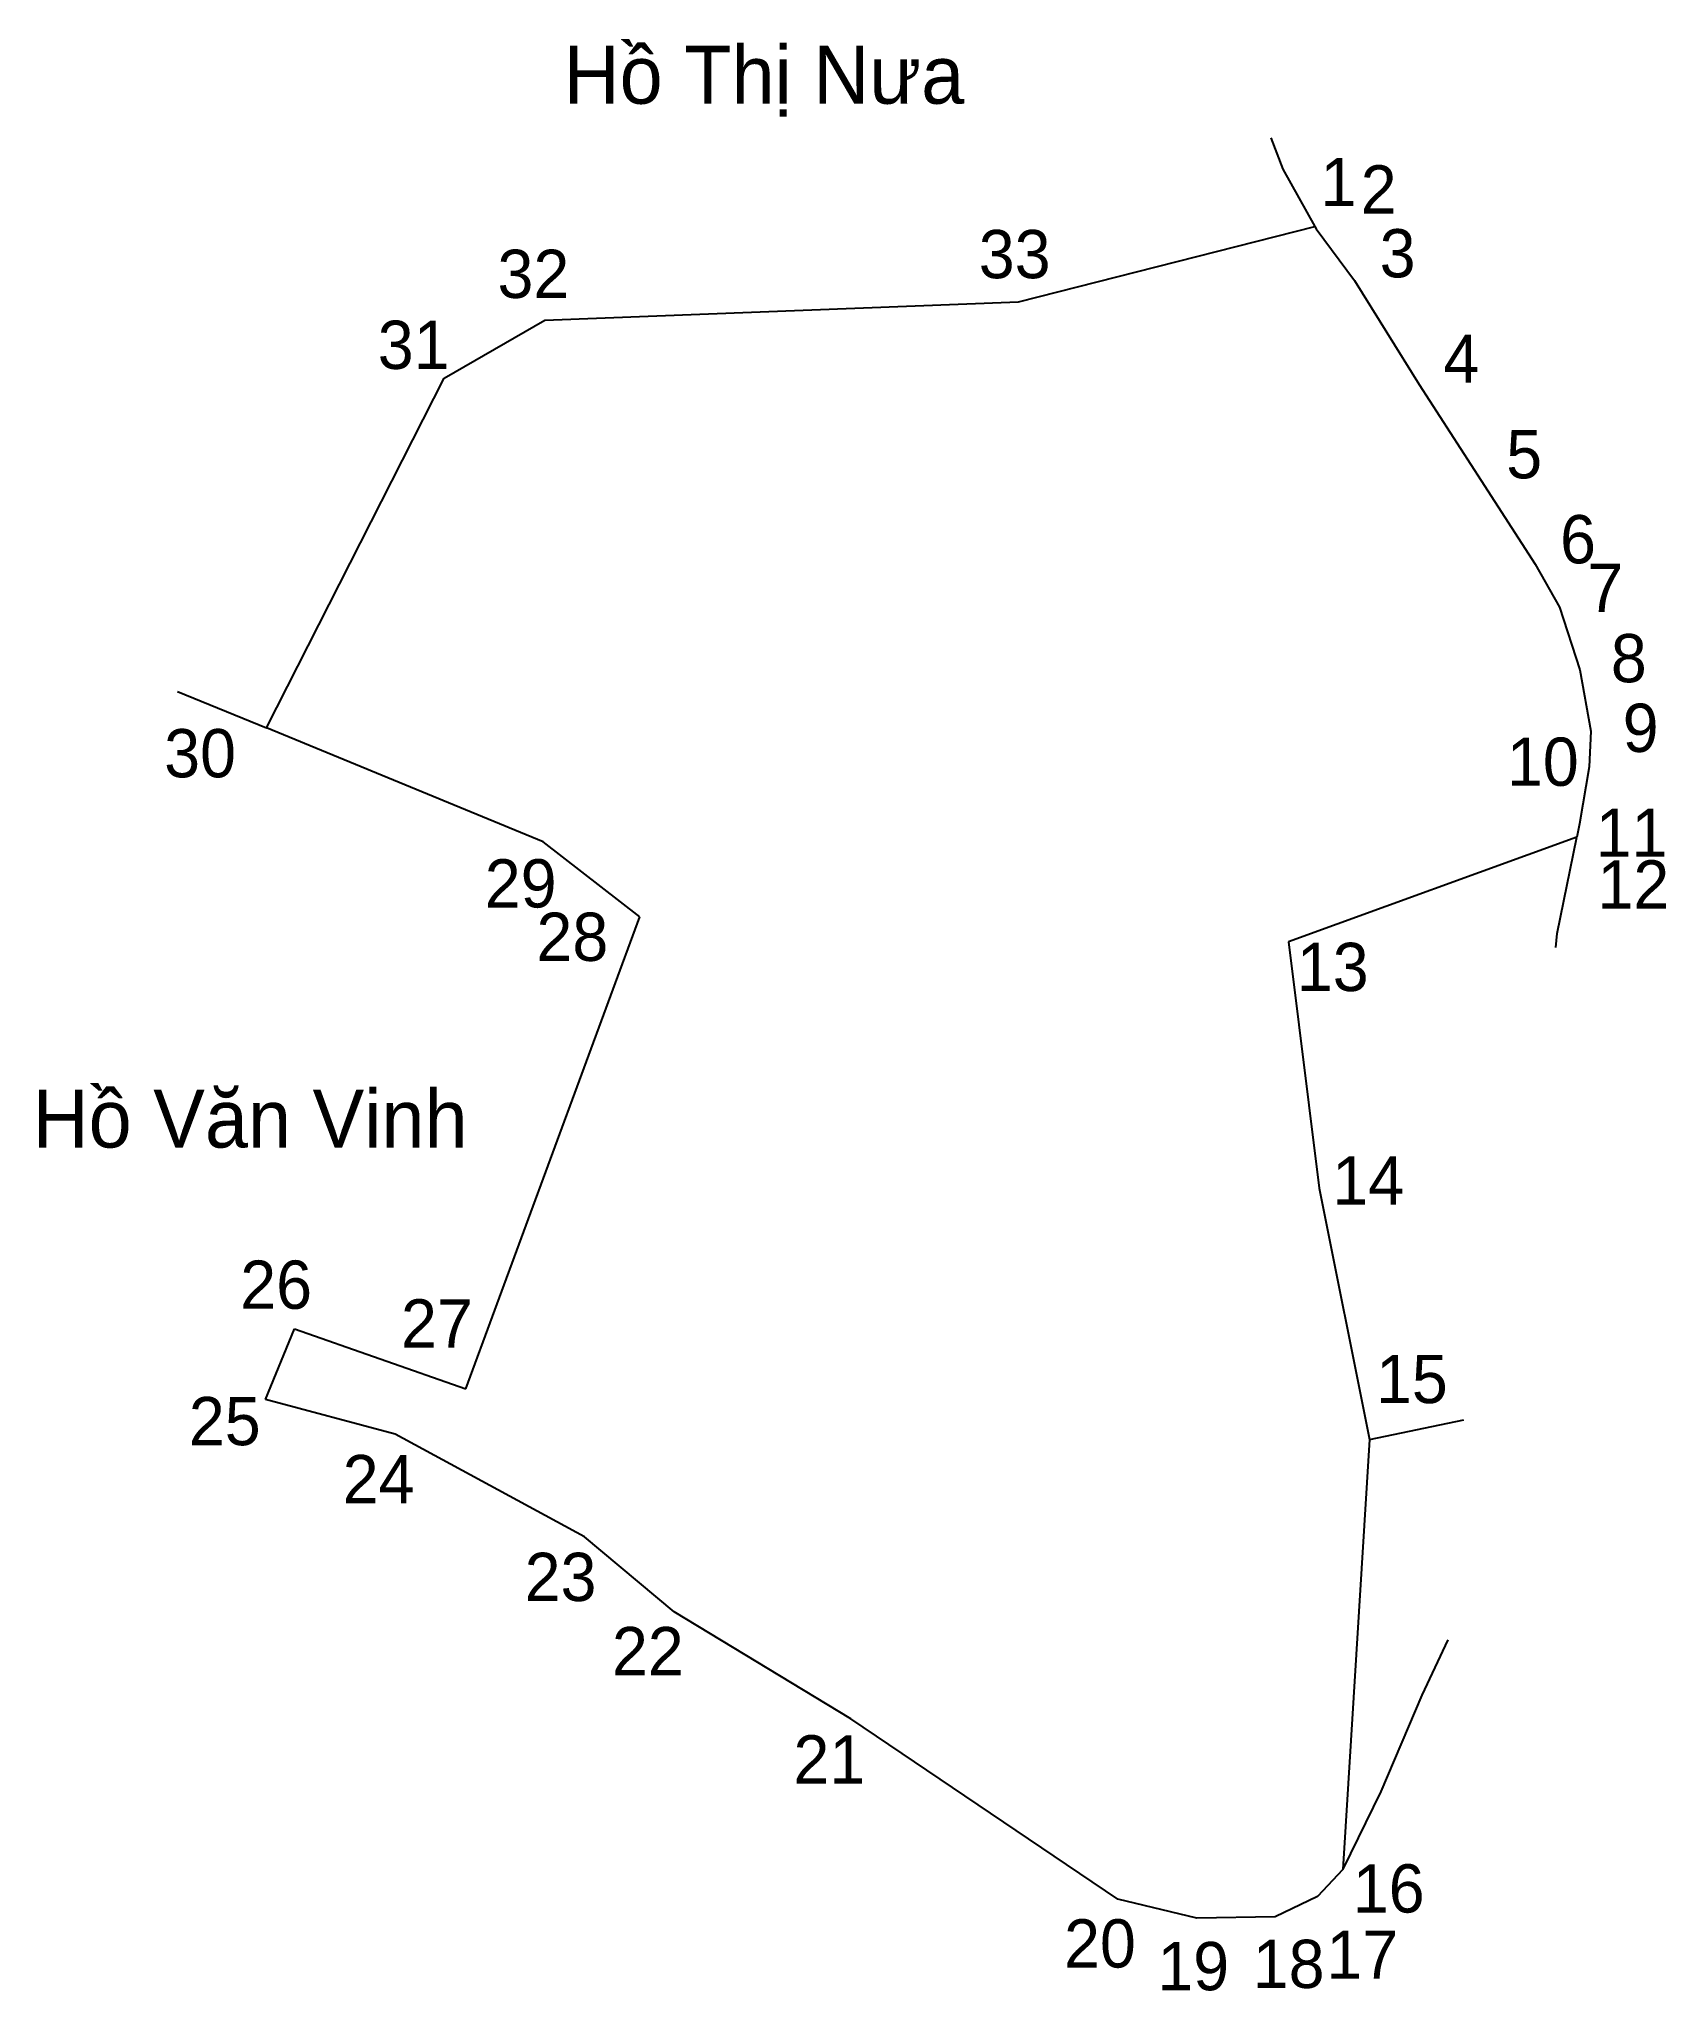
# Model space of a CAD drawing. Extents: x 547428 to 547652, y 1821023 to 1821292.
import ezdxf

# ---------------------------------------------------------------- set-up
doc = ezdxf.new("R2010")
doc.units = 0
for name, color, linetype in [('CanhThua', 7, 'Continuous'), ('RauThua', 7, 'Continuous'), ('SoHieuDinhThua', 7, 'Continuous'), ('TenChuLanCan', 7, 'Continuous')]:
    doc.layers.add(name, color=color, linetype=linetype)

msp = doc.modelspace()

# ---------------------------------------------------------------- linework, layer by layer
at = {"layer": 'CanhThua'}
for p, q in [((547562.67, 1821255.99), (547603.53, 1821266.4)), ((547603.53, 1821266.4), (547603.72, 1821266.04)), ((547603.72, 1821266.04), (547609, 1821258.95)), ((547609, 1821258.95), (547617.9, 1821244.61)), ((547497.43, 1821253.46), (547562.67, 1821255.99)), ((547483.53, 1821245.49), (547497.43, 1821253.46)), ((547459.05, 1821197.27), (547483.53, 1821245.49)), ((547617.9, 1821244.61), (547626.43, 1821231.39)), ((547626.43, 1821231.39), (547633.88, 1821219.85)), ((547633.88, 1821219.85), (547637.21, 1821213.92)), ((547637.21, 1821213.92), (547640.03, 1821205.27)), ((547640.03, 1821205.27), (547641.56, 1821196.84)), ((547497.19, 1821181.6), (547459.05, 1821197.27)), ((547641.56, 1821196.84), (547641.34, 1821191.92)), ((547641.34, 1821191.92), (547639.99, 1821184.08)), ((547639.99, 1821184.08), (547639.61, 1821182.22)), ((547510.48, 1821171.23), (547497.19, 1821181.6)), ((547639.61, 1821182.22), (547599.87, 1821167.82)), ((547486.54, 1821106.19), (547510.48, 1821171.23)), ((547599.87, 1821167.82), (547604.1, 1821133.86)), ((547604.1, 1821133.86), (547611.03, 1821099.24)), ((547458.91, 1821104.72), (547462.9, 1821114.49)), ((547462.9, 1821114.49), (547486.54, 1821106.19)), ((547476.77, 1821099.94), (547458.91, 1821104.72)), ((547502.87, 1821085.79), (547476.77, 1821099.94)), ((547611.03, 1821099.24), (547607.36, 1821039.98)), ((547515.23, 1821075.47), (547502.87, 1821085.79)), ((547539.57, 1821060.74), (547515.23, 1821075.47)), ((547576.38, 1821035.86), (547539.57, 1821060.74)), ((547607.36, 1821039.98), (547603.89, 1821036.25)), ((547587.24, 1821033.25), (547576.38, 1821035.86)), ((547603.89, 1821036.25), (547598.05, 1821033.43)), ((547598.05, 1821033.43), (547587.24, 1821033.25))]:
    msp.add_line(p, q, dxfattribs=at)
at = {"layer": 'RauThua'}
for p, q in [((547597.47, 1821278.58), (547599.09, 1821274.26)), ((547599.09, 1821274.26), (547603.53, 1821266.4)), ((547446.81, 1821202.3), (547459.05, 1821197.27)), ((547636.91, 1821168.93), (547639.61, 1821182.22)), ((547636.73, 1821167.03), (547636.91, 1821168.93)), ((547611.03, 1821099.24), (547624.05, 1821101.94)), ((547611.03, 1821099.24), (547624.05, 1821101.94)), ((547618.31, 1821064), (547621.88, 1821071.6)), ((547612.67, 1821050.72), (547618.31, 1821064)), ((547607.4, 1821040.02), (547612.67, 1821050.72)), ((547607.36, 1821039.98), (547607.4, 1821040.02))]:
    msp.add_line(p, q, dxfattribs=at)

# ---------------------------------------------------------------- texts
at = {"layer": 'SoHieuDinhThua'}
for s, height, p in [('1', 6.65, (547604.29, 1821269.19)), ('2', 6.65, (547609.84, 1821268.16)), ('3', 6.65, (547612.45, 1821259.37)), ('33', 6.652, (547557.21, 1821259.25)), ('32', 6.652, (547490.89, 1821256.53)), ('31', 6.652, (547474.39, 1821246.75)), ('4', 6.65, (547621.23, 1821244.84)), ('5', 6.65, (547629.89, 1821231.67)), ('6', 6.65, (547637.31, 1821219.96)), ('7', 6.65, (547641.06, 1821213.26)), ('8', 6.65, (547644.31, 1821203.57)), ('9', 6.65, (547645.94, 1821193.97)), ('30', 6.652, (547444.96, 1821190.47)), ('10', 6.652, (547629.99, 1821189.3)), ('11', 6.652, (547642.21, 1821179.52)), ('29', 6.652, (547489.14, 1821172.53)), ('12', 6.652, (547642.46, 1821172.38)), ('28', 6.652, (547496.26, 1821165.17)), ('13', 6.652, (547601.04, 1821161.02)), ('14', 6.652, (547605.92, 1821131.59)), ('26', 6.652, (547455.44, 1821117.23)), ('27', 6.652, (547477.59, 1821111.89)), ('15', 6.652, (547611.94, 1821104.23)), ('25', 6.652, (547448.36, 1821098.43)), ('24', 6.652, (547469.56, 1821090.43)), ('23', 6.652, (547494.63, 1821076.96)), ('22', 6.652, (547506.66, 1821066.73)), ('21', 6.652, (547531.67, 1821051.81)), ('16', 6.652, (547608.75, 1821034.03)), ('20', 6.652, (547568.96, 1821026.45)), ('19', 6.652, (547581.81, 1821023.32)), ('18', 6.652, (547594.96, 1821023.63)), ('17', 6.652, (547605.11, 1821024.9))]:
    msp.add_text(s, height=height, dxfattribs=at).set_placement(p)
at = {"layer": 'TenChuLanCan'}
for s, height, p in [('Hồ Thị Nưa', 7.982, (547500.01, 1821283.3)), ('Hồ Văn Vinh', 7.9818, (547426.84, 1821139.45))]:
    msp.add_text(s, height=height, dxfattribs=at).set_placement(p)

doc.saveas('drawing.dxf')
